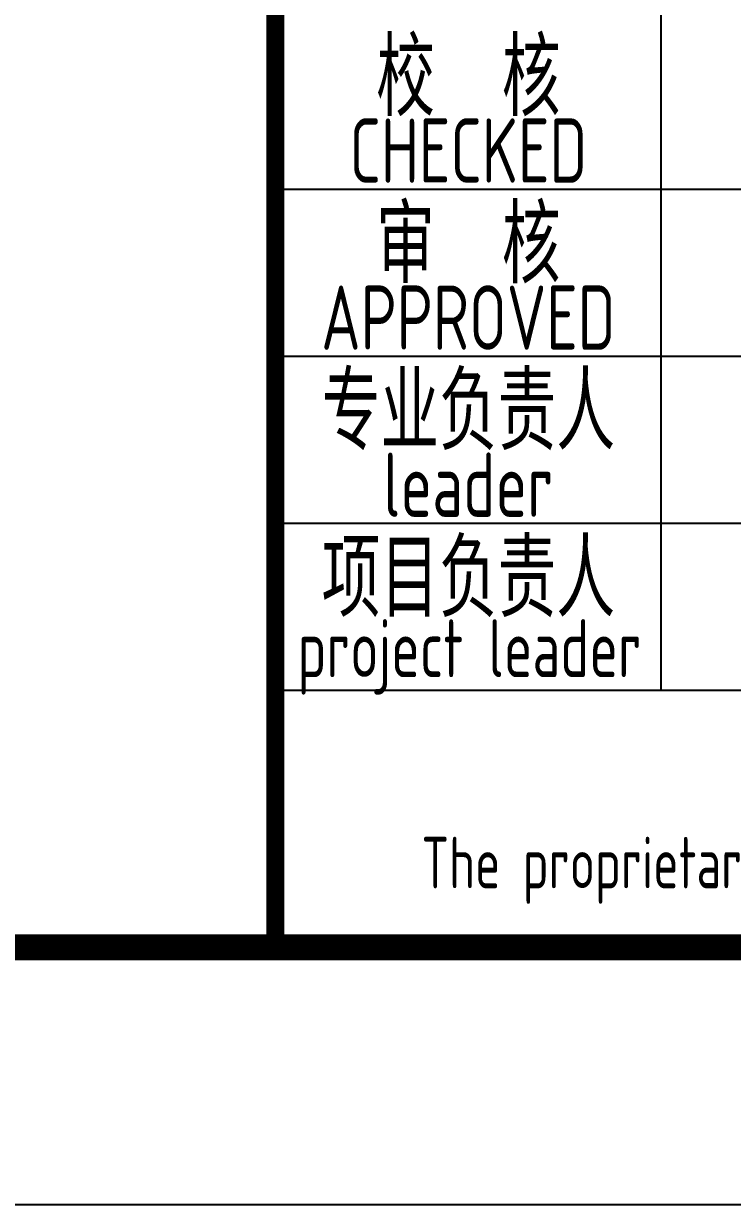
# Model space of a CAD drawing. Extents: x 4579863 to 4663963, y -547270 to -273670.
# Drawn here: x 4643984 to 4646739, y -482037 to -477443 of the extents above; entities that cross this region are included whole.
import ezdxf
from ezdxf.enums import TextEntityAlignment as Align

# ---------------------------------------------------------------- set-up
doc = ezdxf.new("R2010")
doc.units = 0
doc.header["$LTSCALE"] = 1000
doc.header["$MEASUREMENT"] = 0
doc.layers.get('0').update_dxf_attribs({"linetype": 'CONTINUOUS'})
doc.layers.add('PUB_TITLE', color=4, linetype='CONTINUOUS')
doc.styles.add('AHD', font='sceie.shx', dxfattribs={"width": 0.7, "bigfont": 'sceic.shx'})

msp = doc.modelspace()

# ---------------------------------------------------------------- linework, layer by layer
for p, q in [((4646462.8, -480036.7), (4646462.8, -476786.7)), ((4644962.8, -478086.7), (4650462.8, -478086.7)), ((4644962.8, -478736.7), (4650462.8, -478736.7)), ((4644962.8, -479386.7), (4662962.8, -479386.7)), ((4644962.8, -480036.7), (4662962.8, -480036.7)), ((4644962.8, -481036.7), (4662962.8, -481036.7))]:
    msp.add_line(p, q)
at = {"const_width": 70}
msp.add_lwpolyline([(4644962.8, -475036.7), (4644962.8, -481036.7)], dxfattribs=at)
msp.add_lwpolyline([(4662962.8, -475036.7, 70, 70, 0), (4644962.8, -475036.7, 70, 70, 0), (4644962.8, -481036.7, 0, 0, 0)], format="xyseb")
at = {"layer": 'PUB_TITLE', "color": 4}
msp.add_lwpolyline([(4579862.8, -482036.7), (4663962.8, -482036.7), (4663962.8, -422636.7), (4579862.8, -422636.7)], close=True, dxfattribs=at)
at = {"layer": 'PUB_TITLE', "color": 4, "const_width": 100}
msp.add_lwpolyline([(4582362.8, -481036.7), (4662962.8, -481036.7), (4662962.8, -423636.7), (4582362.8, -423636.7)], close=True, dxfattribs=at)

# ---------------------------------------------------------------- texts
at = {"style": 'AHD', "width": 0.8}
for s, height, p in [('校  核', 300, (4645712.8, -477636.7)), ('校  核', 300, (4645712.8, -477636.7)), ('CHECKED', 250, (4645712.8, -477936.7)), ('CHECKED', 250, (4645712.8, -477936.7)), ('审  核', 300, (4645712.8, -478286.7)), ('审  核', 300, (4645712.8, -478286.7)), ('APPROVED', 250, (4645712.8, -478586.7)), ('APPROVED', 250, (4645712.8, -478586.7)), ('专业负责人', 300, (4645712.8, -478936.7)), ('leader', 250, (4645712.8, -479236.7)), ('项目负责人', 300, (4645712.8, -479586.7)), ('project leader', 225, (4645716.9, -479906.7)), ('The proprietary right of this document belongs to Anhui Huadong Chemical And Medical Engineering  Co.,Ltd.  and any replication or transfer to the 3rd. side is forbidden without its permission. ', 200, (4653962.8, -480736.7)), ('The proprietary right of this document belongs to Anhui Huadong Chemical And Medical Engineering  Co.,Ltd.  and any replication or transfer to the 3rd. side is forbidden without its permission. ', 200, (4653962.8, -480736.7))]:
    msp.add_text(s, height=height, dxfattribs=at).set_placement(p, align=Align.MIDDLE)

doc.saveas('drawing.dxf')
